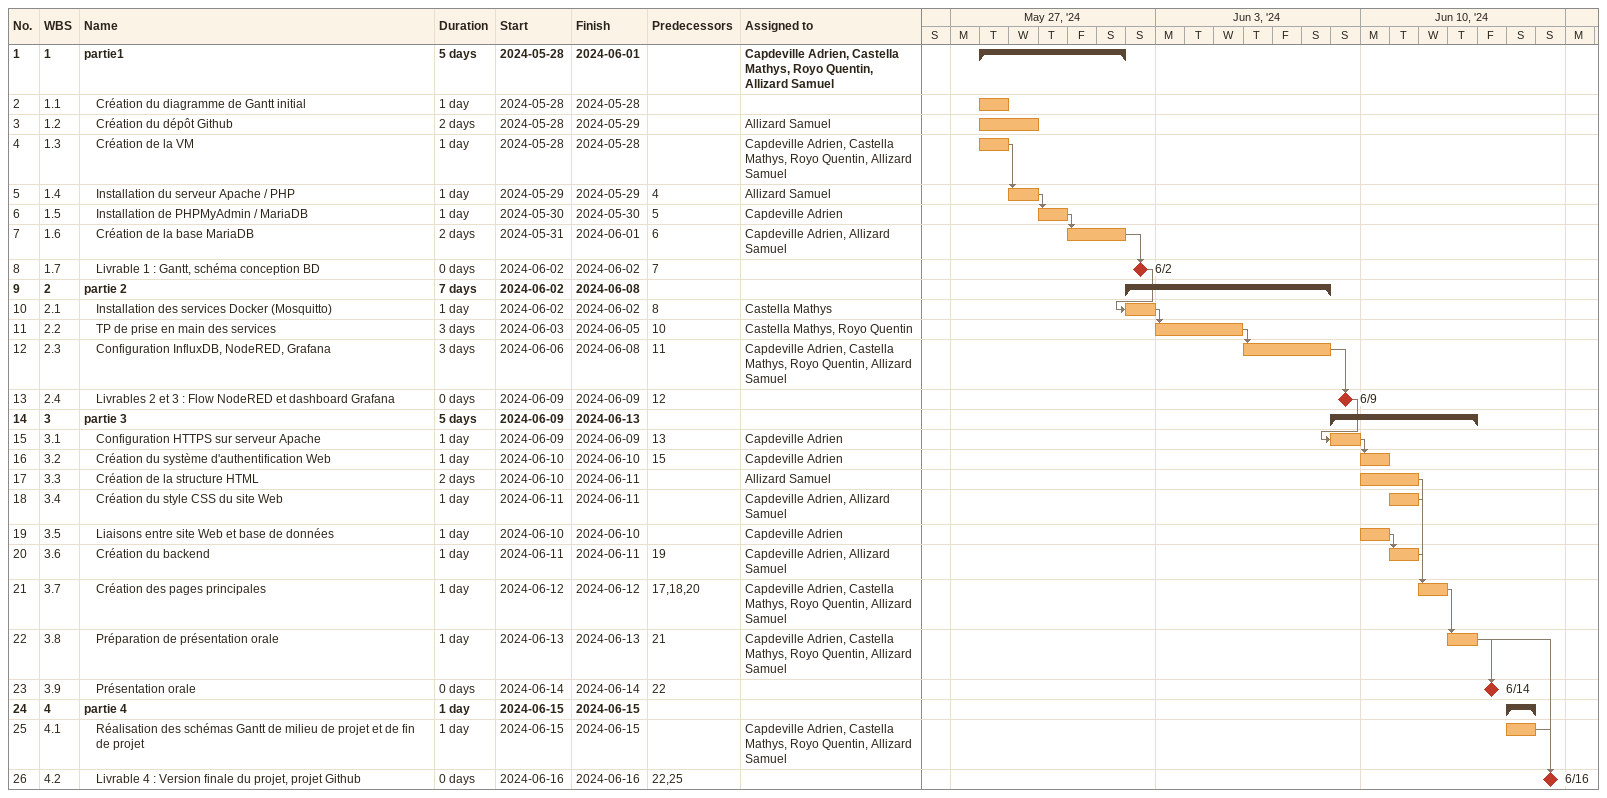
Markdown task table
| ID | WBS | Task | Duration | Start | Finish | Predecessors | Resources |
|---|---|---|---|---|---|---|---|
| 1 | 1 | **partie1** | 5d | 2024-05-28 | 2024-06-01 |  | Capdeville Adrien, Castella Mathys, Royo Quentin, Allizard Samuel |
| 2 | 1.1 | Création du diagramme de Gantt initial | 1d | 2024-05-28 | 2024-05-28 |  |  |
| 3 | 1.2 | Création du dépôt Github | 2d | 2024-05-28 | 2024-05-29 |  | Allizard Samuel |
| 4 | 1.3 | Création de la VM | 1d | 2024-05-28 | 2024-05-28 |  | Capdeville Adrien, Castella Mathys, Royo Quentin, Allizard Samuel |
| 5 | 1.4 | Installation du serveur Apache / PHP | 1d | 2024-05-29 | 2024-05-29 | 4 | Allizard Samuel |
| 6 | 1.5 | Installation de PHPMyAdmin / MariaDB | 1d | 2024-05-30 | 2024-05-30 | 5 | Capdeville Adrien |
| 7 | 1.6 | Création de la base MariaDB | 2d | 2024-05-31 | 2024-06-01 | 6 | Capdeville Adrien, Allizard Samuel |
| 8 | 1.7 | Livrable 1 : Gantt, schéma conception BD | 0d | 2024-06-02 | 2024-06-02 | 7 |  |
| 9 | 2 | **partie 2** | 7d | 2024-06-02 | 2024-06-08 |  |  |
| 10 | 2.1 | Installation des services Docker (Mosquitto) | 1d | 2024-06-02 | 2024-06-02 | 8 | Castella Mathys |
| 11 | 2.2 | TP de prise en main des services | 3d | 2024-06-03 | 2024-06-05 | 10 | Castella Mathys, Royo Quentin |
| 12 | 2.3 | Configuration InfluxDB, NodeRED, Grafana | 3d | 2024-06-06 | 2024-06-08 | 11 | Capdeville Adrien, Castella Mathys, Royo Quentin, Allizard Samuel |
| 13 | 2.4 | Livrables 2 et 3 : Flow NodeRED et dashboard Grafana | 0d | 2024-06-09 | 2024-06-09 | 12 |  |
| 14 | 3 | **partie 3** | 5d | 2024-06-09 | 2024-06-13 |  |  |
| 15 | 3.1 | Configuration HTTPS sur serveur Apache | 1d | 2024-06-09 | 2024-06-09 | 13 | Capdeville Adrien |
| 16 | 3.2 | Création du système d'authentification Web | 1d | 2024-06-10 | 2024-06-10 | 15 | Capdeville Adrien |
| 17 | 3.3 | Création de la structure HTML | 2d | 2024-06-10 | 2024-06-11 |  | Allizard Samuel |
| 18 | 3.4 | Création du style CSS du site Web | 1d | 2024-06-11 | 2024-06-11 |  | Capdeville Adrien, Allizard Samuel |
| 19 | 3.5 | Liaisons entre site Web et base de données | 1d | 2024-06-10 | 2024-06-10 |  | Capdeville Adrien |
| 20 | 3.6 | Création du backend | 1d | 2024-06-11 | 2024-06-11 | 19 | Capdeville Adrien, Allizard Samuel |
| 21 | 3.7 | Création des pages principales | 1d | 2024-06-12 | 2024-06-12 | 17, 18, 20 | Capdeville Adrien, Castella Mathys, Royo Quentin, Allizard Samuel |
| 22 | 3.8 | Préparation de présentation orale | 1d | 2024-06-13 | 2024-06-13 | 21 | Capdeville Adrien, Castella Mathys, Royo Quentin, Allizard Samuel |
| 23 | 3.9 | Présentation orale | 0d | 2024-06-14 | 2024-06-14 | 22 |  |
| 24 | 4 | **partie 4** | 1d | 2024-06-15 | 2024-06-15 |  |  |
| 25 | 4.1 | Réalisation des schémas Gantt de milieu de projet et de fin de projet | 1d | 2024-06-15 | 2024-06-15 |  | Capdeville Adrien, Castella Mathys, Royo Quentin, Allizard Samuel |
| 26 | 4.2 | Livrable 4 : Version finale du projet, projet Github | 0d | 2024-06-16 | 2024-06-16 | 22, 25 |  |
